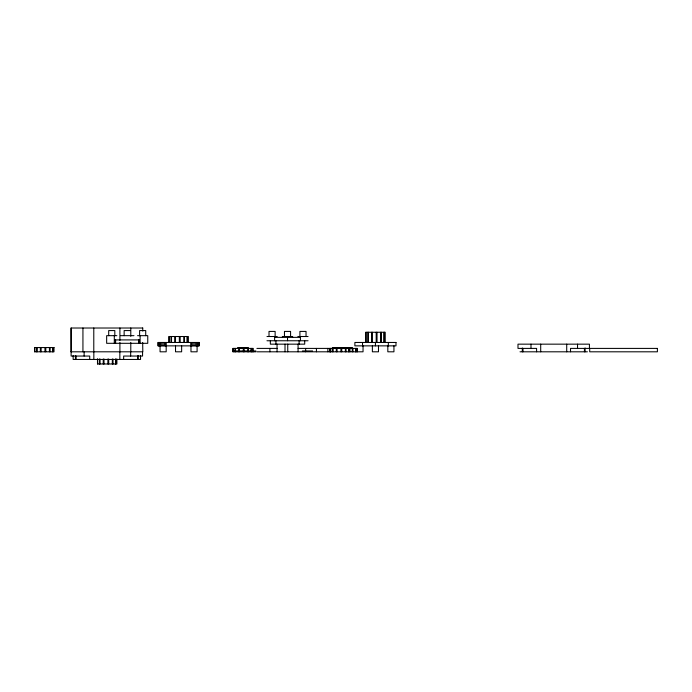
<?xml version="1.0" encoding="UTF-8"?>
<svg xmlns="http://www.w3.org/2000/svg" width="692" height="692" viewBox="0 0 692 692"><rect width="100%" height="100%" fill="white"/><g stroke="black" fill="none" stroke-linecap="round" stroke-linejoin="round"><path stroke-width="1.04" d="M142.811 328.017L71.042 328.017L71.12 356.051L89.718 356.051L89.718 359.451M130.26 330.568L124.145 330.568L124.145 335.663M116.853 335.663L106.654 335.663L106.654 343.31L147.759 343.31L147.759 335.663L137.561 335.663M120.443 335.663L133.971 335.663M266.974 336.511L277.172 336.511M297.88 336.511L308.07 336.511M274.62 337.359L300.423 337.359M115.054 339.91L139.351 339.91M266.974 340.758L308.07 340.758M237.598 347.557L248.419 347.557M332.324 347.557L352.436 347.557M256.896 348.405L277.181 348.405M298.07 348.405L357.288 348.405L357.288 351.804M233.368 350.956L244.129 350.956M244.44 350.956L255.884 350.956M302.404 350.956L312.594 350.956M71.042 351.804L142.811 351.804L142.682 342.497M255.884 351.804L232.927 351.804L232.927 348.405L253.272 348.405L253.272 351.804M256.896 351.804L363.041 351.804L363.041 345.862M520.012 351.804L587.404 351.804M585.112 347.981L585.112 351.804M584.429 348.405L584.429 351.804M577.535 344.158L577.535 348.405M570.528 351.804L570.528 348.405L589.428 348.405L589.428 344.158L517.988 344.158L517.988 348.405L536.585 348.405L536.585 351.804M566.713 344.158L566.713 351.804M540.703 344.158L540.703 351.804M530.989 344.158L530.989 348.405M522.996 348.405L522.996 351.804M522.313 347.981L522.313 351.804M393.938 345.862L393.938 351.804L387.823 351.804L387.823 345.862M388.333 342.462L388.333 345.862M385.228 342.462L385.228 332.264L365.817 332.264L365.817 342.462M384.294 332.264L384.294 342.462M383.913 332.264L383.913 342.462M381.335 332.264L381.335 342.462M380.652 332.264L380.652 342.462M378.489 345.862L378.489 351.804L372.374 351.804L372.374 345.862M377.019 332.264L377.019 342.462M376.197 332.264L376.197 342.462M375.427 342.462L375.427 345.862M372.348 332.264L372.348 342.462M371.569 332.264L371.569 342.462M368.378 332.264L368.378 342.462M367.824 332.264L367.824 342.462M366.016 332.264L366.016 342.462M362.53 342.462L362.53 345.862M356.847 348.405L356.847 351.804M355.913 348.405L355.913 351.804M355.532 348.405L355.532 351.804M352.955 348.405L352.955 351.804M352.271 348.405L352.271 351.804M349.944 348.405L349.944 351.804M349.019 348.405L349.019 351.804M348.63 348.405L348.63 351.804M346.061 348.405L346.061 351.804M345.377 348.405L345.377 351.804M341.744 348.405L341.744 351.804M340.922 348.405L340.922 351.804M337.065 348.405L337.065 351.804M336.295 348.405L336.295 351.804M333.094 348.405L333.094 351.804M332.549 348.405L332.549 351.804M330.741 348.405L330.741 351.804M330.542 348.405L330.542 351.804M330.205 348.405L330.205 351.804M329.651 348.405L329.651 351.804M327.852 348.405L327.852 351.804M316.443 348.405L316.443 351.804M306.037 336.511L306.037 331.416L299.913 331.416L299.913 336.511M305.63 348.405L305.63 351.804M304.705 340.758L304.705 344.158L270.338 344.158L270.338 340.758M300.423 336.511L300.423 340.758M299.108 340.758L299.108 344.158M298.07 344.158L298.07 351.804M292.621 337.359L292.621 336.511L282.423 336.511L282.423 337.359M290.579 336.511L290.579 331.416L284.464 331.416L284.464 336.511M287.742 344.158L287.742 351.804M287.526 337.359L287.526 340.758M285.017 344.158L285.017 351.804M277.051 344.158L277.051 351.804M275.935 340.758L275.935 344.158M275.131 336.511L275.131 331.416L269.015 331.416L269.015 336.511M274.62 336.511L274.62 340.758M269.897 348.405L269.897 351.804M252.338 348.405L252.338 351.804M251.404 348.405L251.404 351.804M251.023 348.405L251.023 351.804M248.445 348.405L248.445 351.804M247.762 348.405L247.762 351.804M244.129 348.405L244.129 351.804M243.307 348.405L243.307 351.804M239.458 348.405L239.458 351.804M238.679 348.405L238.679 351.804M235.479 348.405L235.479 351.804M234.934 348.405L234.934 351.804M233.126 348.405L233.126 351.804M198.959 342.462L198.959 345.862M198.448 342.462L198.448 345.862M197.635 342.462L197.635 345.862M197.09 345.862L197.09 351.804L190.975 351.804L190.975 345.862M196.58 342.462L196.58 345.862M195.352 342.462L195.352 345.862M194.028 342.462L194.028 345.862M192.713 342.462L192.713 345.862M191.485 342.462L191.485 345.862M190.741 342.462L190.741 345.862M188.371 342.462L188.371 336.511L168.969 336.511L168.969 342.462M187.445 336.511L187.445 342.462M187.056 336.511L187.056 342.462M184.487 336.511L184.487 342.462M183.804 336.511L183.804 342.462M181.641 345.862L181.641 351.804L175.517 351.804L175.517 345.862M180.171 336.511L180.171 342.462M179.349 336.511L179.349 342.462M175.491 336.511L175.491 342.462M174.721 336.511L174.721 342.462M171.521 336.511L171.521 342.462M170.976 336.511L170.976 342.462M169.168 336.511L169.168 342.462M166.184 345.862L166.184 351.804L160.068 351.804L160.068 345.862M166.071 342.462L166.071 345.862M165.673 342.462L165.673 345.862M164.445 342.462L164.445 345.862M163.122 342.462L163.122 345.862M161.807 342.462L161.807 345.862M160.579 342.462L160.579 345.862M159.523 342.462L159.523 345.862M158.71 342.462L158.71 345.862M158.2 342.462L158.2 345.862M145.718 335.663L145.718 330.568L139.602 330.568L139.602 335.663M142.682 328.017L142.811 331.122M142.561 351.804L142.561 356.051L123.66 356.051L123.66 359.451M140.537 355.627L140.537 359.451L73.144 359.451L73.144 355.627M140.113 335.663L140.113 343.31M138.98 339.91L138.98 343.31M138.798 339.91L138.798 343.31M138.236 355.627L138.236 359.451M137.552 356.051L137.552 359.451M130.788 328.017L130.788 336.295M130.788 342.497L130.788 351.804M130.667 351.804L130.667 356.051M119.906 328.017L119.906 340.429M119.906 342.497L119.906 351.804M119.846 351.804L119.846 359.451M116.896 359.027L116.896 363.983L97.494 363.983L97.494 359.027M115.971 359.027L115.971 363.983M115.616 339.91L115.616 343.31M115.581 359.027L115.581 363.983M115.426 339.91L115.426 343.31M114.811 335.663L114.811 330.568L108.696 330.568L108.696 335.663M114.301 335.663L114.301 343.31M113.012 359.027L113.012 363.983M112.329 359.027L112.329 363.983M108.696 359.027L108.696 363.983M107.874 359.027L107.874 363.983M104.016 359.027L104.016 363.983M103.238 359.027L103.238 363.983M100.046 359.027L100.046 363.983M99.492 359.027L99.492 363.983M97.693 359.027L97.693 363.983M93.835 351.804L93.835 359.451M93.783 328.017L93.783 351.804M84.121 351.804L84.121 356.051M82.936 328.017L82.936 351.804M76.12 356.051L76.12 359.451M75.437 355.627L75.437 359.451M71.172 328.017L71.172 351.804M53.076 347.557L53.076 351.804M52.687 347.557L52.687 351.804M50.118 347.557L50.118 351.804M49.435 347.557L49.435 351.804M45.802 347.557L45.802 351.804M44.98 347.557L44.98 351.804M41.122 347.557L41.122 351.804M40.352 347.557L40.352 351.804M37.152 347.557L37.152 351.804M36.607 347.557L36.607 351.804M34.799 347.557L34.799 351.804M199.132 342.462L158.027 342.462L158.027 345.862L199.132 345.862L199.132 342.462M395.98 342.462L354.884 342.462L354.884 345.862L395.98 345.862L395.98 342.462M54.002 347.557L34.6 347.557L34.6 351.804L54.002 351.804L54.002 347.557M657.4 348.405L589.705 348.405L589.705 351.804L657.4 351.804L657.4 348.405"/></g></svg>
